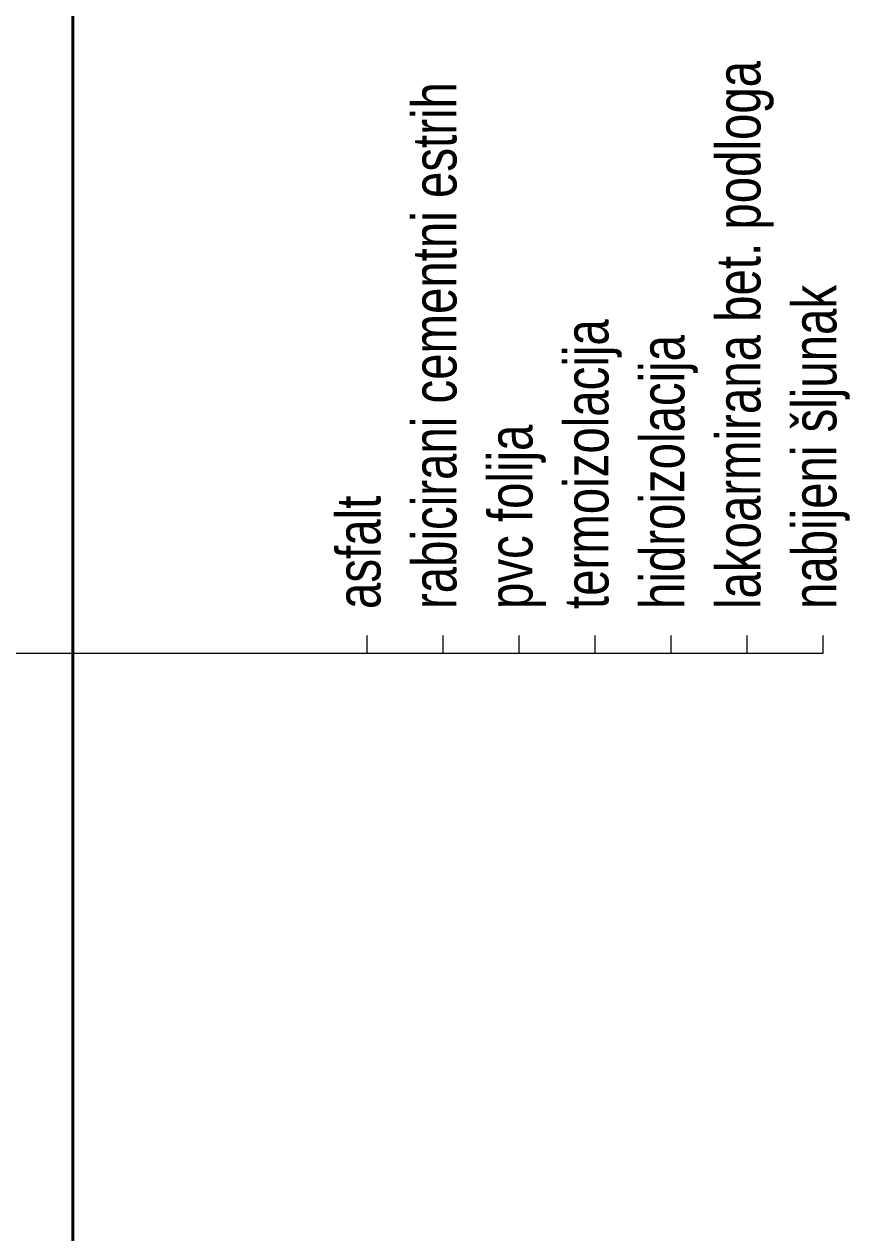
# Model space of a CAD drawing. Header units: millimetres. Extents: x 73 to 57768, y -40361 to 10065.
# Drawn here: x 3933.1 to 4165.9, y 2527.1 to 2868.1 of the extents above; entities that cross this region are included whole.
import ezdxf

# ---------------------------------------------------------------- set-up
doc = ezdxf.new("R2010")
doc.units = ezdxf.units.MM
doc.layers.add('hec', color=253, linetype='Continuous', lineweight=5)
doc.layers.add('presjek', color=7, linetype='Continuous', lineweight=40, true_color=0xe37da2)
doc.styles.add('1na50', font='', dxfattribs={"height": 15})
doc.styles.get('1na50').set_extended_font_data('SwitzerlandCondLight BH')

msp = doc.modelspace()

# ---------------------------------------------------------------- linework, layer by layer
at = {"layer": 'hec'}
for p, q in [((4029.782, 2690.682), (4029.782, 2695.682)), ((4051.211, 2690.682), (4051.211, 2695.682)), ((4072.64, 2690.682), (4072.64, 2695.682)), ((4094.068, 2690.682), (4094.068, 2695.682)), ((4115.497, 2690.682), (4115.497, 2695.682)), ((4136.925, 2690.682), (4136.925, 2695.682)), ((4158.354, 2690.682), (4158.354, 2695.682)), ((3896.251, 2690.682), (4158.354, 2690.682))]:
    msp.add_line(p, q, dxfattribs=at)
at = {"layer": 'presjek'}
msp.add_line((3946.804, 2349.181), (3946.804, 4324.181), dxfattribs=at)

# ---------------------------------------------------------------- texts
at = {"layer": 'hec', "style": '1na50', "width": 0.8}
for s, p in [('lakoarmirana bet. podloga', (4140.697, 2703.12)), ('rabicirani cementni estrih   ', (4054.983, 2703.12)), ('nabijeni šljunak', (4162.126, 2703.12)), ('termoizolacija', (4097.84, 2703.12)), ('hidroizolacija', (4119.269, 2703.12)), ('pvc folija', (4076.412, 2703.12)), ('asfalt         ', (4033.554, 2703.12))]:
    msp.add_text(s, height=12.5, rotation=90, dxfattribs=at).set_placement(p)

doc.saveas('drawing.dxf')
